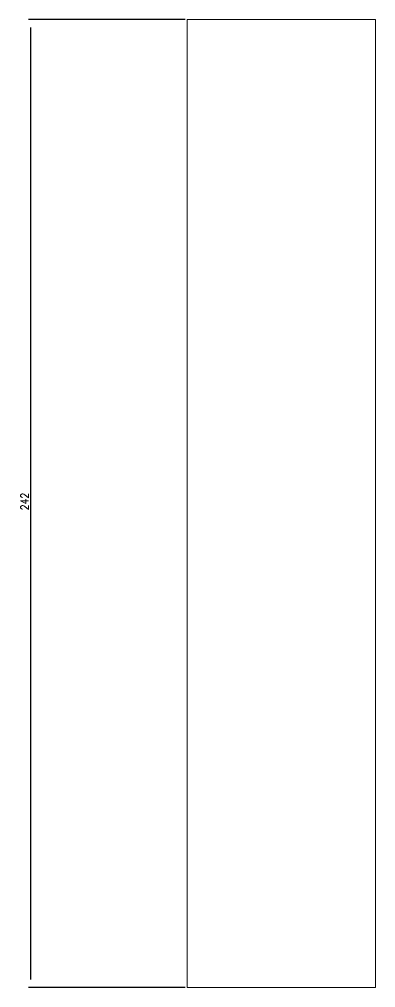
# Model space of a CAD drawing. Header units: millimetres. Extents: x 48729 to 52518, y -13032 to -10902.
# Drawn here: x 50990.7 to 51079.6, y -12336.6 to -12094.6 of the extents above; entities that cross this region are included whole.
import ezdxf

# ---------------------------------------------------------------- set-up
doc = ezdxf.new("R2010")
doc.units = ezdxf.units.MM
doc.layers.add('B2', color=255, linetype='Continuous')
doc.layers.add('DIM', color=4, linetype='Continuous')
doc.styles.get("Standard").update_dxf_attribs({"font": 'txt.shx', "width": 0.85, "bigfont": 'ctxt.shx'})
doc.dimstyles.new('T-2-WX', dxfattribs={"dimtxt": 2, "dimasz": 2, "dimexe": 0.5, "dimexo": 0.5, "dimgap": 0.5, "dimtad": 1, "dimtxsty": 'Standard', "dimblk": 'OPEN30', "dimcen": 0, "dimazin": 3, "dimtfac": 1, "dimtmove": 0, "dimatfit": 3, "dimldrblk": 'OPEN30', "dimlwd": -1, "dimlwe": -1})

# ---------------------------------------------------------------- blocks, each defined once
blk = doc.blocks.new('*D7586')
at = {"layer": 'Defpoints', "color": 0}
for p in [(51032.56, -12094.56), (50993.46, -12336.56), (51032.56, -12336.56)]:
    blk.add_point(p, dxfattribs=at)
at = {"layer": 'DIM', "color": 0}
for p, q in [((51032.06, -12094.56), (50992.96, -12094.56)), ((50993.46, -12096.56), (50993.46, -12334.56)), ((51032.06, -12336.56), (50992.96, -12336.56))]:
    blk.add_line(p, q, dxfattribs=at)
at = {"layer": 'DIM', "color": 0, "insert": (50991.96, -12215.07), "char_height": 2, "attachment_point": 5, "rotation": 90}
blk.add_mtext('242', dxfattribs=at)
blk = doc.blocks.new('_Open30')

msp = doc.modelspace()

# ---------------------------------------------------------------- linework, layer by layer
at = {"layer": 'B2', "lineweight": 13, "ltscale": 0.5}
msp.add_lwpolyline([(51079.562, -12336.558), (51032.562, -12336.558), (51032.562, -12094.558), (51079.562, -12094.558)], close=True, dxfattribs=at)

# ---------------------------------------------------------------- dimensions: what is measured, and where the dimension line sits
at = {"layer": 'DIM', "color": 94}
dim = msp.add_linear_dim(base=(50993.465, -12336.558), p1=(51032.562, -12094.558), p2=(51032.562, -12336.558), angle=90, dimstyle='T-2-WX', dxfattribs=at)
dim.commit()
dim.dimension.update_dxf_attribs({"geometry": '*D7586', "text_midpoint": (50993.465, -12215.075), "dimtype": 160})

doc.saveas('drawing.dxf')
